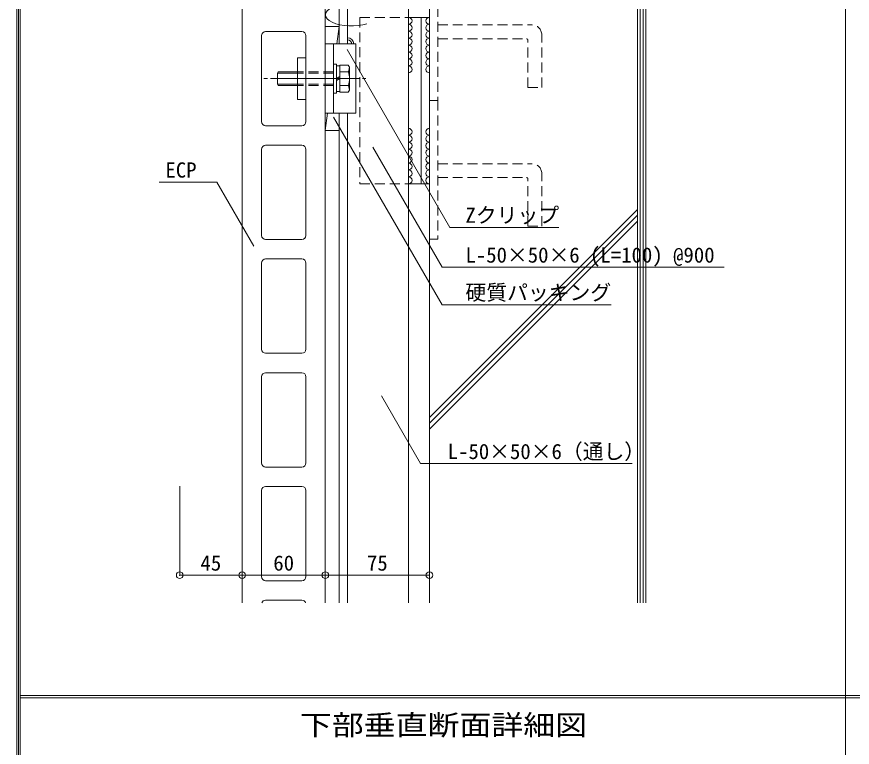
# Model space of a CAD drawing. Units: millimetres at full size, sheet at 1:6; details may follow other scales. Extents: x -1209 to 1209, y -852 to 852.
# Drawn here: x -1209 to -607, y -11 to 516 of the extents above; entities that cross this region are included whole.
import ezdxf
from ezdxf.enums import TextEntityAlignment as Align

# ---------------------------------------------------------------- set-up
doc = ezdxf.new("R2010")
doc.units = ezdxf.units.MM
doc.header["$LTSCALE"] = 6
doc.header["$PDMODE"] = 32
doc.header["$PDSIZE"] = 4.8
doc.linetypes.add('DASHED1', pattern=[1.8, 1.2, -0.6])
for name, color, linetype, lineweight in [('0-0_WAKU', 7, 'Continuous', 5), ('0-1_AL', 5, 'Continuous', 5), ('0-2_SUNPO', 7, 'Continuous', 5), ('0-3_STEEL', 6, 'Continuous', 5), ('0-4_KANAMONO', 6, 'Continuous', 5), ('0-5_FUKUSIZA', 3, 'Continuous', 5), ('0-7_KUTAI', 4, 'Continuous', 5), ('0-A_SIAGE', 4, 'Continuous', 5)]:
    doc.layers.add(name, color=color, linetype=linetype, lineweight=lineweight)
doc.styles.add('ＭＳ ゴシック', font='')
doc.styles.get('ＭＳ ゴシック').set_extended_font_data('MS Gothic')

msp = doc.modelspace()

# ---------------------------------------------------------------- linework, layer by layer
at = {"layer": '0-0_WAKU'}
for p, q in [((-1209.414, -852.414), (-1209.414, 852.414)), ((-1208.207, -851.207), (-1208.207, 851.207)), ((-1207, -850), (-1207, 850)), ((-612, 850), (-612, -799)), ((-1207, 26.35), (1207, 26.35)), ((-1207, 24.65), (1207, 24.65))]:
    msp.add_line(p, q, dxfattribs=at)
at = {"layer": '0-1_AL'}
for p, q in [((-1046.965, 593.145), (-1046.965, 93.145)), ((-986.965, 593.145), (-986.965, 93.145)), ((-1032.967, 502.146), (-1032.967, 440.145)), ((-1029.967, 505.146), (-1003.966, 505.146)), ((-1000.966, 502.146), (-1000.966, 440.145)), ((-1029.967, 437.145), (-1003.966, 437.145)), ((-1029.967, 423.144), (-1003.966, 423.144)), ((-1032.967, 420.144), (-1032.967, 358.146)), ((-1000.966, 420.144), (-1000.966, 358.146)), ((-1029.967, 355.146), (-1003.966, 355.146)), ((-1032.967, 338.145), (-1032.967, 276.145)), ((-1029.967, 341.145), (-1003.966, 341.145)), ((-1000.966, 338.145), (-1000.966, 276.145)), ((-1029.967, 273.145), (-1003.966, 273.145)), ((-1029.967, 259.144), (-1003.966, 259.144)), ((-1032.967, 256.144), (-1032.967, 194.145)), ((-1000.966, 256.144), (-1000.966, 194.145)), ((-1029.967, 191.145), (-1003.966, 191.145)), ((-1029.967, 177.144), (-1003.966, 177.144)), ((-1032.967, 174.144), (-1032.967, 112.144)), ((-1000.966, 174.144), (-1000.966, 112.144)), ((-1029.967, 109.144), (-1003.966, 109.144)), ((-1029.967, 95.143), (-1003.966, 95.143))]:
    msp.add_line(p, q, dxfattribs=at)
for centre, start, end in [((-1029.967, 502.146), 90, 180), ((-1003.966, 502.146), 0, 90), ((-1029.967, 440.145), 180, 270), ((-1003.966, 440.145), 270, 0), ((-1029.967, 420.144), 90, 180), ((-1003.966, 420.144), 0, 90), ((-1029.967, 358.146), 180, 270), ((-1003.966, 358.146), 270, 0), ((-1029.967, 338.145), 90, 180), ((-1003.966, 338.145), 0, 90), ((-1029.967, 276.145), 180, 270), ((-1003.966, 276.145), 270, 0), ((-1029.967, 256.144), 90, 180), ((-1003.966, 256.144), 0, 90), ((-1029.967, 194.145), 180, 270), ((-1003.966, 194.145), 270, 0), ((-1029.967, 174.144), 90, 180), ((-1003.966, 174.144), 0, 90), ((-1029.967, 112.144), 180, 270), ((-1003.966, 112.144), 270, 0), ((-1029.967, 92.143), 90, 160.49448), ((-1003.966, 92.143), 19.50552, 90)]:
    msp.add_arc(centre, 3, start, end, dxfattribs=at)
at = {"layer": '0-2_SUNPO'}
for p, q in [((-971.32, 492.223), (-897.244, 363.921)), ((-980.972, 443.492), (-902.855, 308.189)), ((-1065.178, 396.485), (-1106.682, 396.485)), ((-1065.178, 396.485), (-1038.565, 350.391)), ((-897.244, 363.921), (-818.543, 363.921)), ((-902.855, 308.189), (-780.955, 308.189)), ((-946.5, 242.392), (-918.316, 193.577)), ((-918.316, 193.577), (-765.68, 193.577)), ((-1091.953, 113.145), (-1091.953, 177.287)), ((-1091.953, 113.145), (-1046.953, 113.145))]:
    msp.add_line(p, q, dxfattribs=at)
for points in [[(-952.832, 421.763), (-902.855, 335.2), (-699.591, 335.2)], [(-1046.953, 113.145), (-986.953, 113.145), (-911.953, 113.145)]]:
    msp.add_lwpolyline(points, dxfattribs=at)
for p in [(-1091.953, 113.145), (-1046.953, 113.145), (-986.953, 113.145), (-911.953, 113.145)]:
    msp.add_point(p, dxfattribs=at)
at = {"layer": '0-3_STEEL'}
for p, q in [((-976.978, 583.146), (-976.978, 496.146)), ((-970.978, 583.146), (-970.978, 496.146)), ((-926.977, 583.146), (-926.977, 93.145)), ((-926.977, 515.328), (-911.977, 515.328)), ((-917.977, 515.328), (-917.977, 395.329)), ((-976.978, 446.145), (-976.978, 93.145)), ((-970.978, 446.145), (-970.978, 93.145)), ((-926.977, 395.329), (-911.977, 395.329))]:
    msp.add_line(p, q, dxfattribs=at)
at = {"layer": '0-3_STEEL', "linetype": 'DASHED1'}
for p, q in [((-911.953, 555.326), (-911.953, 455.328)), ((-905.971, 555.326), (-905.971, 455.328)), ((-911.977, 530.328), (-911.977, 380.329)), ((-961.978, 515.328), (-961.978, 395.329)), ((-961.978, 515.328), (-926.977, 515.328)), ((-905.971, 509.828), (-837.971, 509.828)), ((-905.971, 499.828), (-841.971, 499.828)), ((-840.971, 464.828), (-840.971, 498.828)), ((-911.953, 455.328), (-905.971, 455.328)), ((-911.953, 455.328), (-905.971, 455.328)), ((-911.953, 455.328), (-911.953, 355.33)), ((-905.971, 455.328), (-905.971, 355.33)), ((-905.971, 409.83), (-837.971, 409.83)), ((-905.971, 399.83), (-841.971, 399.83)), ((-840.971, 364.83), (-840.971, 398.83)), ((-961.978, 395.329), (-926.977, 395.329)), ((-911.953, 355.33), (-905.971, 355.33))]:
    msp.add_line(p, q, dxfattribs=at)
for points in [[(-840.971, 464.828), (-830.971, 464.828), (-830.971, 502.828)], [(-840.971, 364.83), (-830.971, 364.83), (-830.971, 402.83)]]:
    msp.add_lwpolyline(points, dxfattribs=at)
for centre, radius in [((-837.971, 502.828), 7), ((-841.971, 498.828), 1), ((-837.971, 402.83), 7), ((-841.971, 398.83), 1)]:
    msp.add_arc(centre, radius, 0, 90, dxfattribs=at)
at = {"layer": '0-4_KANAMONO'}
for p, q in [((-964.978, 496.146), (-986.977, 496.146)), ((-986.977, 496.146), (-986.977, 446.145)), ((-980.995, 446.145), (-980.995, 496.146)), ((-1006.993, 456.144), (-1006.993, 486.144)), ((-1000.978, 486.144), (-1006.993, 486.144)), ((-1000.978, 456.144), (-1000.978, 486.144)), ((-1021.495, 475.146), (-1020.916, 476.145)), ((-1006.996, 476.145), (-1020.916, 476.145)), ((-980.995, 481.644), (-980.995, 460.644)), ((-978.994, 481.644), (-980.995, 481.644)), ((-978.994, 481.644), (-978.994, 460.644)), ((-976.495, 480.345), (-978.994, 480.345)), ((-976.495, 480.96), (-976.495, 461.331)), ((-970.399, 480.96), (-976.495, 480.96)), ((-970.321, 476.052), (-976.495, 476.052)), ((-969.493, 479.397), (-970.399, 480.96)), ((-970.318, 476.052), (-969.493, 479.394)), ((-969.493, 479.394), (-969.493, 462.894)), ((-1028.722, 471.144), (-1031.356, 471.144)), ((-962.623, 471.144), (-1026.382, 471.144)), ((-1006.996, 475.146), (-1021.495, 475.146)), ((-1021.495, 475.146), (-1021.495, 467.145)), ((-976.495, 472.59), (-978.994, 471.144)), ((-976.495, 471.144), (-978.994, 469.701)), ((-957.649, 471.144), (-960.283, 471.144)), ((-1006.996, 467.145), (-1021.495, 467.145)), ((-1021.495, 467.145), (-1020.916, 466.146)), ((-1006.996, 466.146), (-1020.916, 466.146)), ((-970.321, 466.239), (-976.495, 466.239)), ((-970.321, 466.239), (-969.493, 462.897)), ((-978.994, 460.644), (-980.995, 460.644)), ((-976.495, 461.946), (-978.994, 461.946)), ((-970.399, 461.331), (-976.495, 461.331)), ((-969.493, 462.894), (-970.396, 461.331)), ((-1000.978, 456.144), (-1006.993, 456.144))]:
    msp.add_line(p, q, dxfattribs=at)
at = {"layer": '0-4_KANAMONO', "linetype": 'DASHED1'}
for p, q in [((-980.995, 476.145), (-1006.993, 476.145)), ((-980.995, 475.146), (-1006.993, 475.146)), ((-980.995, 467.145), (-1006.993, 467.145)), ((-980.995, 466.146), (-1006.993, 466.146))]:
    msp.add_line(p, q, dxfattribs=at)
at = {"layer": '0-4_KANAMONO'}
msp.add_lwpolyline([(-964.978, 496.146), (-964.978, 446.145), (-986.977, 446.145)], dxfattribs=at)
msp.add_arc((-984.493, 471.144), 15, 340.903, 19.09698, dxfattribs=at)
at = {"layer": '0-5_FUKUSIZA'}
for p, q in [((-976.978, 508.646), (-986.977, 508.646)), ((-976.978, 508.646), (-978.645, 496.146)), ((-985.311, 446.145), (-986.977, 433.645)), ((-976.978, 433.645), (-986.977, 433.645))]:
    msp.add_line(p, q, dxfattribs=at)
for centre, radius, start, end in [((-926.977, 512.828), 2.5, 270, 90), ((-911.977, 512.828), 2.5, 90, 270), ((-926.977, 507.828), 2.5, 270, 90), ((-911.977, 507.828), 2.5, 90, 270), ((-970.978, 496.146), 4.5, 0, 90), ((-926.977, 502.828), 2.5, 270, 90), ((-926.977, 497.828), 2.5, 270, 90), ((-911.977, 502.828), 2.5, 90, 270), ((-911.977, 497.828), 2.5, 90, 270), ((-970.978, 496.146), 3, 0, 90), ((-926.977, 492.828), 2.5, 270, 90), ((-911.977, 492.828), 2.5, 90, 270), ((-926.977, 487.828), 2.5, 270, 90), ((-911.977, 487.828), 2.5, 90, 270), ((-926.977, 482.828), 2.5, 270, 90), ((-911.977, 482.828), 2.5, 90, 270), ((-926.977, 477.828), 2.5, 270, 90), ((-911.977, 477.828), 2.5, 90, 270), ((-926.977, 432.829), 2.5, 270, 90), ((-911.977, 432.829), 2.5, 90, 270), ((-926.977, 427.829), 2.5, 270, 90), ((-911.977, 427.829), 2.5, 90, 270), ((-926.977, 422.829), 2.5, 270, 90), ((-911.977, 422.829), 2.5, 90, 270), ((-926.977, 417.829), 2.5, 270, 90), ((-911.977, 417.829), 2.5, 90, 270), ((-926.977, 412.829), 2.5, 270, 90), ((-926.977, 407.829), 2.5, 270, 90), ((-911.977, 412.829), 2.5, 90, 270), ((-911.977, 407.829), 2.5, 90, 270), ((-926.977, 402.829), 2.5, 270, 90), ((-911.977, 402.829), 2.5, 90, 270), ((-926.977, 397.829), 2.5, 270, 90), ((-911.977, 397.829), 2.5, 90, 270)]:
    msp.add_arc(centre, radius, start, end, dxfattribs=at)
msp.add_ellipse((-968.203, 517.147), major_axis=(-18.75, 0), ratio=0.4266, start_param=4.0687591, end_param=8.4974876, dxfattribs=at)
at = {"layer": '0-7_KUTAI'}
for p, q in [((-911.953, 604.145), (-911.953, 93.145)), ((-911.953, 226.936), (-761.965, 376.924)), ((-911.953, 222.694), (-761.965, 372.682)), ((-911.953, 218.457), (-761.965, 368.441))]:
    msp.add_line(p, q, dxfattribs=at)
at = {"layer": '0-A_SIAGE', "color": 3}
for p, q in [((-757.966, 596.907), (-757.966, 93.145)), ((-755.965, 598.29), (-755.965, 93.145)), ((-761.965, 594.145), (-761.965, 93.145)), ((-759.967, 595.525), (-759.967, 93.145))]:
    msp.add_line(p, q, dxfattribs=at)

# ---------------------------------------------------------------- texts
at = {"layer": '0-0_WAKU', "style": 'ＭＳ ゴシック', "width": 1.15}
msp.add_text('下部垂直断面詳細図', height=14.66, dxfattribs=at).set_placement((-1005.25, -6.6), align=Align.BOTTOM_LEFT)
at = {"layer": '0-2_SUNPO', "style": 'ＭＳ ゴシック'}
for s, p in [('ECP', (-1102.219, 396.485)), ('Zクリップ ', (-885.955, 363.921)), ('L-50×50×6 (L=100) @900', (-885.955, 335.2)), ('硬質パッキング', (-885.955, 308.189)), ('L-50×50×6（通し）', (-898.767, 193.577)), ('45', (-1076.953, 113.145)), ('60', (-1024.453, 113.145)), ('75', (-956.953, 113.145))]:
    msp.add_text(s, height=11, dxfattribs=at).set_placement(p, align=Align.BOTTOM_LEFT)

doc.saveas('drawing.dxf')
